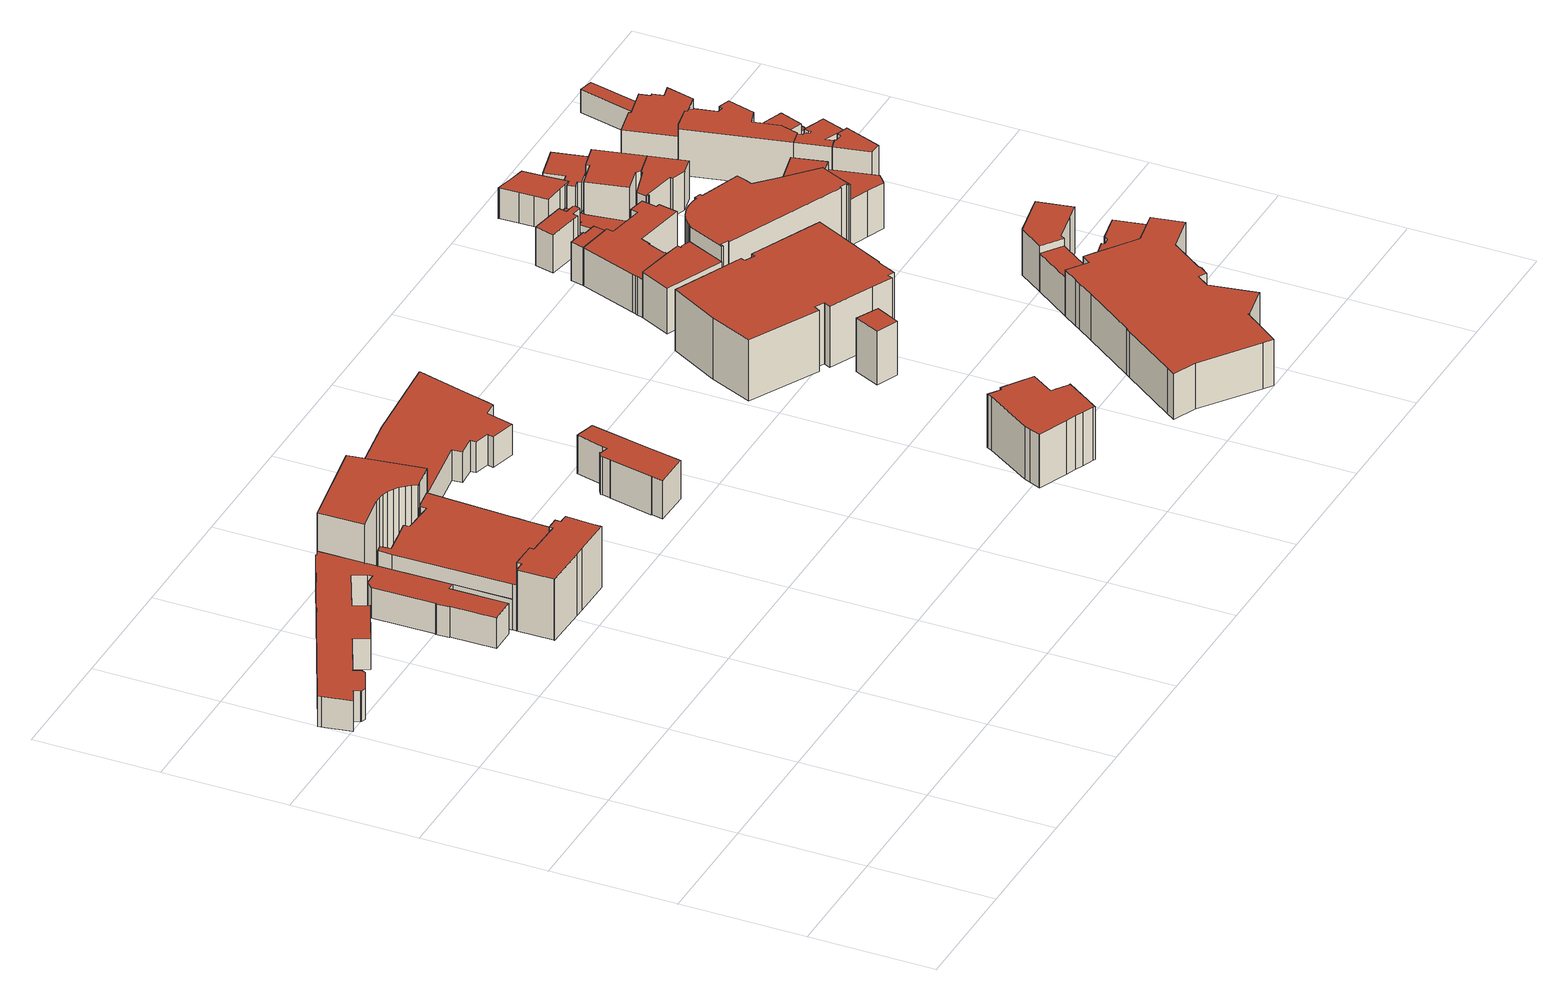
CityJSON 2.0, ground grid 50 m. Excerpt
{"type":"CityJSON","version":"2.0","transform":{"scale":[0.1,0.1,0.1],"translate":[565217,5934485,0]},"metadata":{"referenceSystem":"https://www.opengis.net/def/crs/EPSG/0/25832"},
"CityObjects":{
"building1":{"type":"Building","attributes":{"source":"Freie und Hansestadt Hamburg, LGV / ALKIS","function":"commercial","buildingFunctionCode":"3015","roofType":"5000","storeysAboveGround":4,"groundArea":2010,"estimatedHeight":12.8,"heightSource":"storeysAboveGround * 3.2m, fallback 12m; demo extrusion"},"geometry":[{"type":"Solid","lod":"1","boundaries":[[[[0,1,2,3,4,5,6,7,8,9,10,11,12,13,14,15,16,17,18,19,20,21,22,23,24,25,26,27,28,29,30,31,32,33,34]],[[35,36,37,38,39,40,41,42,43,44,45,46,47,48,49,50,51,52,53,54,55,56,57,58,59,60,61,62,63,64,65,66,67,68,69]],[[34,33,36,35]],[[33,32,37,36]],[[32,31,38,37]],[[31,30,39,38]],[[30,29,40,39]],[[29,28,41,40]],[[28,27,42,41]],[[27,26,43,42]],[[26,25,44,43]],[[25,24,45,44]],[[24,23,46,45]],[[23,22,47,46]],[[22,21,48,47]],[[21,20,49,48]],[[20,19,50,49]],[[19,18,51,50]],[[18,17,52,51]],[[17,16,53,52]],[[16,15,54,53]],[[15,14,55,54]],[[14,13,56,55]],[[13,12,57,56]],[[12,11,58,57]],[[11,10,59,58]],[[10,9,60,59]],[[9,8,61,60]],[[8,7,62,61]],[[7,6,63,62]],[[6,5,64,63]],[[5,4,65,64]],[[4,3,66,65]],[[3,2,67,66]],[[2,1,68,67]],[[1,0,69,68]],[[0,34,35,69]]]],"semantics":{"surfaces":[{"type":"GroundSurface"},{"type":"RoofSurface"},{"type":"WallSurface"}],"values":[[0,1,2,2,2,2,2,2,2,2,2,2,2,2,2,2,2,2,2,2,2,2,2,2,2,2,2,2,2,2,2,2,2,2,2,2,2]]}}]},
"building2":{"type":"Building","attributes":{"source":"Freie und Hansestadt Hamburg, LGV / ALKIS","function":"commercial","buildingFunctionCode":"2020","roofType":"1000","storeysAboveGround":8,"groundArea":588,"estimatedHeight":25.6,"heightSource":"storeysAboveGround * 3.2m, fallback 12m; demo extrusion"},"geometry":[{"type":"Solid","lod":"1","boundaries":[[[[70,71,72,73,74,75,76,77,78,79,80,81,82,83,84,85,86,87,88]],[[89,90,91,92,93,94,95,96,97,98,99,100,101,102,103,104,105,106,107]],[[88,87,90,89]],[[87,86,91,90]],[[86,85,92,91]],[[85,84,93,92]],[[84,83,94,93]],[[83,82,95,94]],[[82,81,96,95]],[[81,80,97,96]],[[80,79,98,97]],[[79,78,99,98]],[[78,77,100,99]],[[77,76,101,100]],[[76,75,102,101]],[[75,74,103,102]],[[74,73,104,103]],[[73,72,105,104]],[[72,71,106,105]],[[71,70,107,106]],[[70,88,89,107]]]],"semantics":{"surfaces":[{"type":"GroundSurface"},{"type":"RoofSurface"},{"type":"WallSurface"}],"values":[[0,1,2,2,2,2,2,2,2,2,2,2,2,2,2,2,2,2,2,2,2]]}}]},
"building3":{"type":"Building","attributes":{"source":"Freie und Hansestadt Hamburg, LGV / ALKIS","function":"commercial","buildingFunctionCode":"2020","roofType":"1000","storeysAboveGround":6,"groundArea":2000,"estimatedHeight":19.2,"heightSource":"storeysAboveGround * 3.2m, fallback 12m; demo extrusion"},"geometry":[{"type":"Solid","lod":"1","boundaries":[[[[108,109,110,111,112,113,114,115,116,117,118,119,120,121,122,123,124,125,76,75,74,73,72,71,70,88,87,86,85,84,4,3,2,126,127]],[[128,129,130,131,132,133,134,135,136,137,138,139,140,141,142,143,144,145,146,147,148,149,150,151,152,153,154,155,156,157,158,159,160,161,162]],[[127,126,129,128]],[[126,2,130,129]],[[2,3,131,130]],[[3,4,132,131]],[[4,84,133,132]],[[84,85,134,133]],[[85,86,135,134]],[[86,87,136,135]],[[87,88,137,136]],[[88,70,138,137]],[[70,71,139,138]],[[71,72,140,139]],[[72,73,141,140]],[[73,74,142,141]],[[74,75,143,142]],[[75,76,144,143]],[[76,125,145,144]],[[125,124,146,145]],[[124,123,147,146]],[[123,122,148,147]],[[122,121,149,148]],[[121,120,150,149]],[[120,119,151,150]],[[119,118,152,151]],[[118,117,153,152]],[[117,116,154,153]],[[116,115,155,154]],[[115,114,156,155]],[[114,113,157,156]],[[113,112,158,157]],[[112,111,159,158]],[[111,110,160,159]],[[110,109,161,160]],[[109,108,162,161]],[[108,127,128,162]]]],"semantics":{"surfaces":[{"type":"GroundSurface"},{"type":"RoofSurface"},{"type":"WallSurface"}],"values":[[0,1,2,2,2,2,2,2,2,2,2,2,2,2,2,2,2,2,2,2,2,2,2,2,2,2,2,2,2,2,2,2,2,2,2,2,2]]}}]},
"building4":{"type":"Building","attributes":{"source":"Freie und Hansestadt Hamburg, LGV / ALKIS","function":"commercial","buildingFunctionCode":"2020","roofType":"1000","storeysAboveGround":9,"groundArea":887,"estimatedHeight":28.8,"heightSource":"storeysAboveGround * 3.2m, fallback 12m; demo extrusion"},"geometry":[{"type":"Solid","lod":"1","boundaries":[[[[163,164,165,121,120,166,167,168,169,170,171,172,173,174,1,0]],[[175,176,177,178,179,180,181,182,183,184,185,186,187,188,189,190]],[[0,1,176,175]],[[1,174,177,176]],[[174,173,178,177]],[[173,172,179,178]],[[172,171,180,179]],[[171,170,181,180]],[[170,169,182,181]],[[169,168,183,182]],[[168,167,184,183]],[[167,166,185,184]],[[166,120,186,185]],[[120,121,187,186]],[[121,165,188,187]],[[165,164,189,188]],[[164,163,190,189]],[[163,0,175,190]]]],"semantics":{"surfaces":[{"type":"GroundSurface"},{"type":"RoofSurface"},{"type":"WallSurface"}],"values":[[0,1,2,2,2,2,2,2,2,2,2,2,2,2,2,2,2,2]]}}]},
"building5":{"type":"Building","attributes":{"source":"Freie und Hansestadt Hamburg, LGV / ALKIS","function":"commercial","buildingFunctionCode":"2020","roofType":"1000","storeysAboveGround":5,"groundArea":492,"estimatedHeight":16,"heightSource":"storeysAboveGround * 3.2m, fallback 12m; demo extrusion"},"geometry":[{"type":"Solid","lod":"1","boundaries":[[[[191,192,193,194,195,196,197,198,199,200,201,202,203,204,205,206]],[[207,208,209,210,211,212,213,214,215,216,217,218,219,220,221,222]],[[206,205,208,207]],[[205,204,209,208]],[[204,203,210,209]],[[203,202,211,210]],[[202,201,212,211]],[[201,200,213,212]],[[200,199,214,213]],[[199,198,215,214]],[[198,197,216,215]],[[197,196,217,216]],[[196,195,218,217]],[[195,194,219,218]],[[194,193,220,219]],[[193,192,221,220]],[[192,191,222,221]],[[191,206,207,222]]]],"semantics":{"surfaces":[{"type":"GroundSurface"},{"type":"RoofSurface"},{"type":"WallSurface"}],"values":[[0,1,2,2,2,2,2,2,2,2,2,2,2,2,2,2,2,2]]}}]},
"building6":{"type":"Building","attributes":{"source":"Freie und Hansestadt Hamburg, LGV / ALKIS","function":"commercial","buildingFunctionCode":"2461","roofType":"1000","storeysAboveGround":4,"groundArea":2388,"estimatedHeight":12.8,"heightSource":"storeysAboveGround * 3.2m, fallback 12m; demo extrusion"},"geometry":[{"type":"Solid","lod":"1","boundaries":[[[[223,224,225,226,227,228,229,230,231,232,233,234,235,236,164,163,237,238,239,240,241]],[[242,243,244,245,246,247,248,249,250,251,252,253,254,255,256,257,258,259,260,261,262]],[[241,240,243,242]],[[240,239,244,243]],[[239,238,245,244]],[[238,237,246,245]],[[237,163,247,246]],[[163,164,248,247]],[[164,236,249,248]],[[236,235,250,249]],[[235,234,251,250]],[[234,233,252,251]],[[233,232,253,252]],[[232,231,254,253]],[[231,230,255,254]],[[230,229,256,255]],[[229,228,257,256]],[[228,227,258,257]],[[227,226,259,258]],[[226,225,260,259]],[[225,224,261,260]],[[224,223,262,261]],[[223,241,242,262]]]],"semantics":{"surfaces":[{"type":"GroundSurface"},{"type":"RoofSurface"},{"type":"WallSurface"}],"values":[[0,1,2,2,2,2,2,2,2,2,2,2,2,2,2,2,2,2,2,2,2,2,2]]}}]},
"building7":{"type":"Building","attributes":{"source":"Freie und Hansestadt Hamburg, LGV / ALKIS","function":"commercial","buildingFunctionCode":"2010","roofType":"1000","storeysAboveGround":7,"groundArea":736,"estimatedHeight":22.4,"heightSource":"storeysAboveGround * 3.2m, fallback 12m; demo extrusion"},"geometry":[{"type":"Solid","lod":"1","boundaries":[[[[263,264,265,266,267,268,269,270,271,272,273,274,275,276,277,278,279,280,281,282,283,284]],[[285,286,287,288,289,290,291,292,293,294,295,296,297,298,299,300,301,302,303,304,305,306]],[[284,283,286,285]],[[283,282,287,286]],[[282,281,288,287]],[[281,280,289,288]],[[280,279,290,289]],[[279,278,291,290]],[[278,277,292,291]],[[277,276,293,292]],[[276,275,294,293]],[[275,274,295,294]],[[274,273,296,295]],[[273,272,297,296]],[[272,271,298,297]],[[271,270,299,298]],[[270,269,300,299]],[[269,268,301,300]],[[268,267,302,301]],[[267,266,303,302]],[[266,265,304,303]],[[265,264,305,304]],[[264,263,306,305]],[[263,284,285,306]]]],"semantics":{"surfaces":[{"type":"GroundSurface"},{"type":"RoofSurface"},{"type":"WallSurface"}],"values":[[0,1,2,2,2,2,2,2,2,2,2,2,2,2,2,2,2,2,2,2,2,2,2,2]]}}]},
"building8":{"type":"Building","attributes":{"source":"Freie und Hansestadt Hamburg, LGV / ALKIS","function":"commercial","buildingFunctionCode":"2090","storeysAboveGround":7,"groundArea":107,"estimatedHeight":22.4,"heightSource":"storeysAboveGround * 3.2m, fallback 12m; demo extrusion"},"geometry":[{"type":"Solid","lod":"1","boundaries":[[[[307,308,309,310]],[[311,312,313,314]],[[310,309,312,311]],[[309,308,313,312]],[[308,307,314,313]],[[307,310,311,314]]]],"semantics":{"surfaces":[{"type":"GroundSurface"},{"type":"RoofSurface"},{"type":"WallSurface"}],"values":[[0,1,2,2,2,2]]}}]},
"building9":{"type":"Building","attributes":{"source":"Freie und Hansestadt Hamburg, LGV / ALKIS","function":"commercial","buildingFunctionCode":"3032","roofType":"1000","storeysAboveGround":8,"groundArea":2865,"estimatedHeight":25.6,"heightSource":"storeysAboveGround * 3.2m, fallback 12m; demo extrusion"},"geometry":[{"type":"Solid","lod":"1","boundaries":[[[[315,316,317,318,319,320,321,322,323,324,325,326,327,328,329,330,331,332,333,334,335,336,337,338]],[[339,340,341,342,343,344,345,346,347,348,349,350,351,352,353,354,355,356,357,358,359,360,361,362]],[[338,337,340,339]],[[337,336,341,340]],[[336,335,342,341]],[[335,334,343,342]],[[334,333,344,343]],[[333,332,345,344]],[[332,331,346,345]],[[331,330,347,346]],[[330,329,348,347]],[[329,328,349,348]],[[328,327,350,349]],[[327,326,351,350]],[[326,325,352,351]],[[325,324,353,352]],[[324,323,354,353]],[[323,322,355,354]],[[322,321,356,355]],[[321,320,357,356]],[[320,319,358,357]],[[319,318,359,358]],[[318,317,360,359]],[[317,316,361,360]],[[316,315,362,361]],[[315,338,339,362]]]],"semantics":{"surfaces":[{"type":"GroundSurface"},{"type":"RoofSurface"},{"type":"WallSurface"}],"values":[[0,1,2,2,2,2,2,2,2,2,2,2,2,2,2,2,2,2,2,2,2,2,2,2,2,2]]}}]},
"building10":{"type":"Building","attributes":{"source":"Freie und Hansestadt Hamburg, LGV / ALKIS","function":"commercial","buildingFunctionCode":"2010","roofType":"3100","storeysAboveGround":6,"groundArea":408,"estimatedHeight":19.2,"heightSource":"storeysAboveGround * 3.2m, fallback 12m; demo extrusion"},"geometry":[{"type":"Solid","lod":"1","boundaries":[[[[363,364,365,366,367,368,369,370,371]],[[372,373,374,375,376,377,378,379,380]],[[371,370,373,372]],[[370,369,374,373]],[[369,368,375,374]],[[368,367,376,375]],[[367,366,377,376]],[[366,365,378,377]],[[365,364,379,378]],[[364,363,380,379]],[[363,371,372,380]]]],"semantics":{"surfaces":[{"type":"GroundSurface"},{"type":"RoofSurface"},{"type":"WallSurface"}],"values":[[0,1,2,2,2,2,2,2,2,2,2]]}}]},
"building11":{"type":"Building","attributes":{"source":"Freie und Hansestadt Hamburg, LGV / ALKIS","function":"commercial","buildingFunctionCode":"2050","roofType":"1000","storeysAboveGround":6,"groundArea":3491,"estimatedHeight":19.2,"heightSource":"storeysAboveGround * 3.2m, fallback 12m; demo extrusion"},"geometry":[{"type":"Solid","lod":"1","boundaries":[[[[381,382,383,384,385,386,387,388,389,390,391,392,393,394,395,396,397,398,399,400,401,402,403,404,405,406,407,408,409,410,411,412,413]],[[414,415,416,417,418,419,420,421,422,423,424,425,426,427,428,429,430,431,432,433,434,435,436,437,438,439,440,441,442,443,444,445,446]],[[413,412,415,414]],[[412,411,416,415]],[[411,410,417,416]],[[410,409,418,417]],[[409,408,419,418]],[[408,407,420,419]],[[407,406,421,420]],[[406,405,422,421]],[[405,404,423,422]],[[404,403,424,423]],[[403,402,425,424]],[[402,401,426,425]],[[401,400,427,426]],[[400,399,428,427]],[[399,398,429,428]],[[398,397,430,429]],[[397,396,431,430]],[[396,395,432,431]],[[395,394,433,432]],[[394,393,434,433]],[[393,392,435,434]],[[392,391,436,435]],[[391,390,437,436]],[[390,389,438,437]],[[389,388,439,438]],[[388,387,440,439]],[[387,386,441,440]],[[386,385,442,441]],[[385,384,443,442]],[[384,383,444,443]],[[383,382,445,444]],[[382,381,446,445]],[[381,413,414,446]]]],"semantics":{"surfaces":[{"type":"GroundSurface"},{"type":"RoofSurface"},{"type":"WallSurface"}],"values":[[0,1,2,2,2,2,2,2,2,2,2,2,2,2,2,2,2,2,2,2,2,2,2,2,2,2,2,2,2,2,2,2,2,2,2]]}}]},
"building12":{"type":"Building","attributes":{"source":"Freie und Hansestadt Hamburg, LGV / ALKIS","function":"commercial","buildingFunctionCode":"2310","roofType":"5000","storeysAboveGround":5,"groundArea":67,"estimatedHeight":16,"heightSource":"storeysAboveGround * 3.2m, fallback 12m; demo extrusion"},"geometry":[{"type":"Solid","lod":"1","boundaries":[[[[447,448,449,450,451,452]],[[453,454,455,456,457,458]],[[452,451,454,453]],[[451,450,455,454]],[[450,449,456,455]],[[449,448,457,456]],[[448,447,458,457]],[[447,452,453,458]]]],"semantics":{"surfaces":[{"type":"GroundSurface"},{"type":"RoofSurface"},{"type":"WallSurface"}],"values":[[0,1,2,2,2,2,2,2]]}}]},
"building13":{"type":"Building","attributes":{"source":"Freie und Hansestadt Hamburg, LGV / ALKIS","function":"commercial","buildingFunctionCode":"2010","roofType":"3100","storeysAboveGround":5,"groundArea":762,"estimatedHeight":16,"heightSource":"storeysAboveGround * 3.2m, fallback 12m; demo extrusion"},"geometry":[{"type":"Solid","lod":"1","boundaries":[[[[459,460,461,462,463,464,465,466,467,468,469,470,471,472,371,370,369,473,474,475,448,447,476]],[[477,458,457,478,479,480,481,482,483,484,485,486,487,488,489,490,491,492,493,494,495,496,497]],[[476,447,458,477]],[[447,448,457,458]],[[448,475,478,457]],[[475,474,479,478]],[[474,473,480,479]],[[473,369,481,480]],[[369,370,482,481]],[[370,371,483,482]],[[371,472,484,483]],[[472,471,485,484]],[[471,470,486,485]],[[470,469,487,486]],[[469,468,488,487]],[[468,467,489,488]],[[467,466,490,489]],[[466,465,491,490]],[[465,464,492,491]],[[464,463,493,492]],[[463,462,494,493]],[[462,461,495,494]],[[461,460,496,495]],[[460,459,497,496]],[[459,476,477,497]]]],"semantics":{"surfaces":[{"type":"GroundSurface"},{"type":"RoofSurface"},{"type":"WallSurface"}],"values":[[0,1,2,2,2,2,2,2,2,2,2,2,2,2,2,2,2,2,2,2,2,2,2,2,2]]}}]},
"building14":{"type":"Building","attributes":{"source":"Freie und Hansestadt Hamburg, LGV / ALKIS","function":"commercial","buildingFunctionCode":"2020","roofType":"1000","storeysAboveGround":5,"groundArea":175,"estimatedHeight":16,"heightSource":"storeysAboveGround * 3.2m, fallback 12m; demo extrusion"},"geometry":[{"type":"Solid","lod":"1","boundaries":[[[[381,498,499,500,383,382]],[[501,502,503,504,505,506]],[[382,383,502,501]],[[383,500,503,502]],[[500,499,504,503]],[[499,498,505,504]],[[498,381,506,505]],[[381,382,501,506]]]],"semantics":{"surfaces":[{"type":"GroundSurface"},{"type":"RoofSurface"},{"type":"WallSurface"}],"values":[[0,1,2,2,2,2,2,2]]}}]},
"building15":{"type":"Building","attributes":{"source":"Freie und Hansestadt Hamburg, LGV / ALKIS","function":"commercial","buildingFunctionCode":"2010","roofType":"5000","storeysAboveGround":5,"groundArea":129,"estimatedHeight":16,"heightSource":"storeysAboveGround * 3.2m, fallback 12m; demo extrusion"},"geometry":[{"type":"Solid","lod":"1","boundaries":[[[[507,508,509,510,511,512,513,514,515,516,517]],[[518,519,520,521,522,523,524,525,526,527,528]],[[517,516,519,518]],[[516,515,520,519]],[[515,514,521,520]],[[514,513,522,521]],[[513,512,523,522]],[[512,511,524,523]],[[511,510,525,524]],[[510,509,526,525]],[[509,508,527,526]],[[508,507,528,527]],[[507,517,518,528]]]],"semantics":{"surfaces":[{"type":"GroundSurface"},{"type":"RoofSurface"},{"type":"WallSurface"}],"values":[[0,1,2,2,2,2,2,2,2,2,2,2,2]]}}]},
"building16":{"type":"Building","attributes":{"source":"Freie und Hansestadt Hamburg, LGV / ALKIS","function":"commercial","buildingFunctionCode":"2020","roofType":"1000","storeysAboveGround":8,"groundArea":1411,"estimatedHeight":25.6,"heightSource":"storeysAboveGround * 3.2m, fallback 12m; demo extrusion"},"geometry":[{"type":"Solid","lod":"1","boundaries":[[[[529,530,531,532,533,534,535,536,537,538,539,540,541,542,543,544,545,546,547,367,366,548,549,550,551,552,553,554,555,556,557,558,559]],[[560,561,562,563,564,565,566,567,568,569,570,571,572,573,574,575,576,577,578,579,580,581,582,583,584,585,586,587,588,589,590,591,592]],[[559,558,561,560]],[[558,557,562,561]],[[557,556,563,562]],[[556,555,564,563]],[[555,554,565,564]],[[554,553,566,565]],[[553,552,567,566]],[[552,551,568,567]],[[551,550,569,568]],[[550,549,570,569]],[[549,548,571,570]],[[548,366,572,571]],[[366,367,573,572]],[[367,547,574,573]],[[547,546,575,574]],[[546,545,576,575]],[[545,544,577,576]],[[544,543,578,577]],[[543,542,579,578]],[[542,541,580,579]],[[541,540,581,580]],[[540,539,582,581]],[[539,538,583,582]],[[538,537,584,583]],[[537,536,585,584]],[[536,535,586,585]],[[535,534,587,586]],[[534,533,588,587]],[[533,532,589,588]],[[532,531,590,589]],[[531,530,591,590]],[[530,529,592,591]],[[529,559,560,592]]]],"semantics":{"surfaces":[{"type":"GroundSurface"},{"type":"RoofSurface"},{"type":"WallSurface"}],"values":[[0,1,2,2,2,2,2,2,2,2,2,2,2,2,2,2,2,2,2,2,2,2,2,2,2,2,2,2,2,2,2,2,2,2,2]]}}]},
"building17":{"type":"Building","attributes":{"source":"Freie und Hansestadt Hamburg, LGV / ALKIS","function":"commercial","buildingFunctionCode":"2310","roofType":"5000","storeysAboveGround":5,"groundArea":251,"estimatedHeight":16,"heightSource":"storeysAboveGround * 3.2m, fallback 12m; demo extrusion"},"geometry":[{"type":"Solid","lod":"1","boundaries":[[[[593,594,595,596,597,598,387,386,385,599,600,601]],[[602,603,604,605,606,607,608,609,610,611,612,613]],[[601,600,603,602]],[[600,599,604,603]],[[599,385,605,604]],[[385,386,606,605]],[[386,387,607,606]],[[387,598,608,607]],[[598,597,609,608]],[[597,596,610,609]],[[596,595,611,610]],[[595,594,612,611]],[[594,593,613,612]],[[593,601,602,613]]]],"semantics":{"surfaces":[{"type":"GroundSurface"},{"type":"RoofSurface"},{"type":"WallSurface"}],"values":[[0,1,2,2,2,2,2,2,2,2,2,2,2,2]]}}]},
"building18":{"type":"Building","attributes":{"source":"Freie und Hansestadt Hamburg, LGV / ALKIS","function":"commercial","buildingFunctionCode":"2010","roofType":"1000","storeysAboveGround":6,"groundArea":334,"estimatedHeight":19.2,"heightSource":"storeysAboveGround * 3.2m, fallback 12m; demo extrusion"},"geometry":[{"type":"Solid","lod":"1","boundaries":[[[[499,498,614,615,616,617,618]],[[619,620,621,622,623,624,625]],[[618,617,620,619]],[[617,616,621,620]],[[616,615,622,621]],[[615,614,623,622]],[[614,498,624,623]],[[498,499,625,624]],[[499,618,619,625]]]],"semantics":{"surfaces":[{"type":"GroundSurface"},{"type":"RoofSurface"},{"type":"WallSurface"}],"values":[[0,1,2,2,2,2,2,2,2]]}}]},
"building19":{"type":"Building","attributes":{"source":"Freie und Hansestadt Hamburg, LGV / ALKIS","function":"commercial","buildingFunctionCode":"2120","roofType":"1000","storeysAboveGround":1,"groundArea":177,"estimatedHeight":3.2,"heightSource":"storeysAboveGround * 3.2m, fallback 12m; demo extrusion"},"geometry":[{"type":"Solid","lod":"1","boundaries":[[[[626,627,628,629,630,631,632,633,634,635,636]],[[637,638,639,640,641,642,643,644,645,646,647]],[[636,635,638,637]],[[635,634,639,638]],[[634,633,640,639]],[[633,632,641,640]],[[632,631,642,641]],[[631,630,643,642]],[[630,629,644,643]],[[629,628,645,644]],[[628,627,646,645]],[[627,626,647,646]],[[626,636,637,647]]]],"semantics":{"surfaces":[{"type":"GroundSurface"},{"type":"RoofSurface"},{"type":"WallSurface"}],"values":[[0,1,2,2,2,2,2,2,2,2,2,2,2]]}}]},
"building20":{"type":"Building","attributes":{"source":"Freie und Hansestadt Hamburg, LGV / ALKIS","function":"commercial","buildingFunctionCode":"2020","roofType":"3400","storeysAboveGround":4,"groundArea":245,"estimatedHeight":12.8,"heightSource":"storeysAboveGround * 3.2m, fallback 12m; demo extrusion"},"geometry":[{"type":"Solid","lod":"1","boundaries":[[[[648,649,650,651,652,653,654,655,656,657,658,659,660]],[[661,662,663,664,665,666,667,668,669,670,671,672,673]],[[660,659,662,661]],[[659,658,663,662]],[[658,657,664,663]],[[657,656,665,664]],[[656,655,666,665]],[[655,654,667,666]],[[654,653,668,667]],[[653,652,669,668]],[[652,651,670,669]],[[651,650,671,670]],[[650,649,672,671]],[[649,648,673,672]],[[648,660,661,673]]]],"semantics":{"surfaces":[{"type":"GroundSurface"},{"type":"RoofSurface"},{"type":"WallSurface"}],"values":[[0,1,2,2,2,2,2,2,2,2,2,2,2,2,2]]}}]},
"building21":{"type":"Building","attributes":{"source":"Freie und Hansestadt Hamburg, LGV / ALKIS","function":"commercial","buildingFunctionCode":"2310","roofType":"1000","storeysAboveGround":7,"groundArea":182,"estimatedHeight":22.4,"heightSource":"storeysAboveGround * 3.2m, fallback 12m; demo extrusion"},"geometry":[{"type":"Solid","lod":"1","boundaries":[[[[535,674,675,676,677,678,536]],[[679,680,681,682,683,684,685]],[[536,678,680,679]],[[678,677,681,680]],[[677,676,682,681]],[[676,675,683,682]],[[675,674,684,683]],[[674,535,685,684]],[[535,536,679,685]]]],"semantics":{"surfaces":[{"type":"GroundSurface"},{"type":"RoofSurface"},{"type":"WallSurface"}],"values":[[0,1,2,2,2,2,2,2,2]]}}]},
"building22":{"type":"Building","attributes":{"source":"Freie und Hansestadt Hamburg, LGV / ALKIS","function":"commercial","buildingFunctionCode":"2310","roofType":"1000","storeysAboveGround":6,"groundArea":241,"estimatedHeight":19.2,"heightSource":"storeysAboveGround * 3.2m, fallback 12m; demo extrusion"},"geometry":[{"type":"Solid","lod":"1","boundaries":[[[[677,686,687,688,689,690,691,539,538,692,678]],[[693,694,695,696,697,698,699,700,701,702,703]],[[678,692,694,693]],[[692,538,695,694]],[[538,539,696,695]],[[539,691,697,696]],[[691,690,698,697]],[[690,689,699,698]],[[689,688,700,699]],[[688,687,701,700]],[[687,686,702,701]],[[686,677,703,702]],[[677,678,693,703]]]],"semantics":{"surfaces":[{"type":"GroundSurface"},{"type":"RoofSurface"},{"type":"WallSurface"}],"values":[[0,1,2,2,2,2,2,2,2,2,2,2,2]]}}]},
"building23":{"type":"Building","attributes":{"source":"Freie und Hansestadt Hamburg, LGV / ALKIS","function":"commercial","buildingFunctionCode":"2310","roofType":"1000","storeysAboveGround":5,"groundArea":260,"estimatedHeight":16,"heightSource":"storeysAboveGround * 3.2m, fallback 12m; demo extrusion"},"geometry":[{"type":"Solid","lod":"1","boundaries":[[[[704,705,706,707,708,709,710,711,712,713,714,715,716,717]],[[718,719,720,721,722,723,724,725,726,727,728,729,730,731]],[[717,716,719,718]],[[716,715,720,719]],[[715,714,721,720]],[[714,713,722,721]],[[713,712,723,722]],[[712,711,724,723]],[[711,710,725,724]],[[710,709,726,725]],[[709,708,727,726]],[[708,707,728,727]],[[707,706,729,728]],[[706,705,730,729]],[[705,704,731,730]],[[704,717,718,731]]]],"semantics":{"surfaces":[{"type":"GroundSurface"},{"type":"RoofSurface"},{"type":"WallSurface"}],"values":[[0,1,2,2,2,2,2,2,2,2,2,2,2,2,2,2]]}}]},
"building24":{"type":"Building","attributes":{"source":"Freie und Hansestadt Hamburg, LGV / ALKIS","function":"commercial","buildingFunctionCode":"2010","roofType":"1000","storeysAboveGround":5,"groundArea":384,"estimatedHeight":16,"heightSource":"storeysAboveGround * 3.2m, fallback 12m; demo extrusion"},"geometry":[{"type":"Solid","lod":"1","boundaries":[[[[732,733,734,735,716,715,736,737]],[[738,739,720,719,740,741,742,743]],[[737,736,739,738]],[[736,715,720,739]],[[715,716,719,720]],[[716,735,740,719]],[[735,734,741,740]],[[734,733,742,741]],[[733,732,743,742]],[[732,737,738,743]]]],"semantics":{"surfaces":[{"type":"GroundSurface"},{"type":"RoofSurface"},{"type":"WallSurface"}],"values":[[0,1,2,2,2,2,2,2,2,2]]}}]},
"building25":{"type":"Building","attributes":{"source":"Freie und Hansestadt Hamburg, LGV / ALKIS","function":"commercial","buildingFunctionCode":"2010","roofType":"5000","storeysAboveGround":4,"groundArea":228,"estimatedHeight":12.8,"heightSource":"storeysAboveGround * 3.2m, fallback 12m; demo extrusion"},"geometry":[{"type":"Solid","lod":"1","boundaries":[[[[744,745,746,634,649,648,747,748,749,735,734]],[[750,751,752,753,754,673,672,755,756,757,758]],[[734,735,751,750]],[[735,749,752,751]],[[749,748,753,752]],[[748,747,754,753]],[[747,648,673,754]],[[648,649,672,673]],[[649,634,755,672]],[[634,746,756,755]],[[746,745,757,756]],[[745,744,758,757]],[[744,734,750,758]]]],"semantics":{"surfaces":[{"type":"GroundSurface"},{"type":"RoofSurface"},{"type":"WallSurface"}],"values":[[0,1,2,2,2,2,2,2,2,2,2,2,2]]}}]},
"building26":{"type":"Building","attributes":{"source":"Freie und Hansestadt Hamburg, LGV / ALKIS","function":"commercial","buildingFunctionCode":"2010","roofType":"5000","storeysAboveGround":6,"groundArea":135,"estimatedHeight":19.2,"heightSource":"storeysAboveGround * 3.2m, fallback 12m; demo extrusion"},"geometry":[{"type":"Solid","lod":"1","boundaries":[[[[759,760,761,762,763,764,765,766,767,768]],[[769,770,771,772,773,774,775,776,777,778]],[[768,767,770,769]],[[767,766,771,770]],[[766,765,772,771]],[[765,764,773,772]],[[764,763,774,773]],[[763,762,775,774]],[[762,761,776,775]],[[761,760,777,776]],[[760,759,778,777]],[[759,768,769,778]]]],"semantics":{"surfaces":[{"type":"GroundSurface"},{"type":"RoofSurface"},{"type":"WallSurface"}],"values":[[0,1,2,2,2,2,2,2,2,2,2,2]]}}]},
"building27":{"type":"Building","attributes":{"source":"Freie und Hansestadt Hamburg, LGV / ALKIS","function":"commercial","buildingFunctionCode":"2010","roofType":"5000","storeysAboveGround":6,"groundArea":170,"estimatedHeight":19.2,"heightSource":"storeysAboveGround * 3.2m, fallback 12m; demo extrusion"},"geometry":[{"type":"Solid","lod":"1","boundaries":[[[[779,780,781,782,783,784,785,786,787,768,767,788,763,762,789]],[[790,775,774,791,770,769,792,793,794,795,796,797,798,799,800]],[[789,762,775,790]],[[762,763,774,775]],[[763,788,791,774]],[[788,767,770,791]],[[767,768,769,770]],[[768,787,792,769]],[[787,786,793,792]],[[786,785,794,793]],[[785,784,795,794]],[[784,783,796,795]],[[783,782,797,796]],[[782,781,798,797]],[[781,780,799,798]],[[780,779,800,799]],[[779,789,790,800]]]],"semantics":{"surfaces":[{"type":"GroundSurface"},{"type":"RoofSurface"},{"type":"WallSurface"}],"values":[[0,1,2,2,2,2,2,2,2,2,2,2,2,2,2,2,2]]}}]},
"building28":{"type":"Building","attributes":{"source":"Freie und Hansestadt Hamburg, LGV / ALKIS","function":"commercial","buildingFunctionCode":"2010","roofType":"1000","storeysAboveGround":6,"groundArea":554,"estimatedHeight":19.2,"heightSource":"storeysAboveGround * 3.2m, fallback 12m; demo extrusion"},"geometry":[{"type":"Solid","lod":"1","boundaries":[[[[801,802,803,779,789,804,805,806,807,808,809,810,811,812,813,814,815]],[[816,817,818,819,820,821,822,823,824,825,826,827,790,800,828,829,830]],[[815,814,817,816]],[[814,813,818,817]],[[813,812,819,818]],[[812,811,820,819]],[[811,810,821,820]],[[810,809,822,821]],[[809,808,823,822]],[[808,807,824,823]],[[807,806,825,824]],[[806,805,826,825]],[[805,804,827,826]],[[804,789,790,827]],[[789,779,800,790]],[[779,803,828,800]],[[803,802,829,828]],[[802,801,830,829]],[[801,815,816,830]]]],"semantics":{"surfaces":[{"type":"GroundSurface"},{"type":"RoofSurface"},{"type":"WallSurface"}],"values":[[0,1,2,2,2,2,2,2,2,2,2,2,2,2,2,2,2,2,2]]}}]},
"building29":{"type":"Building","attributes":{"source":"Freie und Hansestadt Hamburg, LGV / ALKIS","function":"commercial","buildingFunctionCode":"2020","roofType":"1000","storeysAboveGround":5,"groundArea":505,"estimatedHeight":16,"heightSource":"storeysAboveGround * 3.2m, fallback 12m; demo extrusion"},"geometry":[{"type":"Solid","lod":"1","boundaries":[[[[804,831,832,833,834,835,836,837,838,839,806,805]],[[840,841,842,843,844,845,846,847,848,849,850,851]],[[805,806,841,840]],[[806,839,842,841]],[[839,838,843,842]],[[838,837,844,843]],[[837,836,845,844]],[[836,835,846,845]],[[835,834,847,846]],[[834,833,848,847]],[[833,832,849,848]],[[832,831,850,849]],[[831,804,851,850]],[[804,805,840,851]]]],"semantics":{"surfaces":[{"type":"GroundSurface"},{"type":"RoofSurface"},{"type":"WallSurface"}],"values":[[0,1,2,2,2,2,2,2,2,2,2,2,2,2]]}}]},
"building30":{"type":"Building","attributes":{"source":"Freie und Hansestadt Hamburg, LGV / ALKIS","function":"commercial","buildingFunctionCode":"2020","roofType":"1000","storeysAboveGround":4,"groundArea":94,"estimatedHeight":12.8,"heightSource":"storeysAboveGround * 3.2m, fallback 12m; demo extrusion"},"geometry":[{"type":"Solid","lod":"1","boundaries":[[[[852,853,854,855]],[[856,857,858,859]],[[855,854,857,856]],[[854,853,858,857]],[[853,852,859,858]],[[852,855,856,859]]]],"semantics":{"surfaces":[{"type":"GroundSurface"},{"type":"RoofSurface"},{"type":"WallSurface"}],"values":[[0,1,2,2,2,2]]}}]},
"building31":{"type":"Building","attributes":{"source":"Freie und Hansestadt Hamburg, LGV / ALKIS","function":"commercial","buildingFunctionCode":"2020","roofType":"1000","storeysAboveGround":3,"groundArea":27,"estimatedHeight":9.6,"heightSource":"storeysAboveGround * 3.2m, fallback 12m; demo extrusion"},"geometry":[{"type":"Solid","lod":"1","boundaries":[[[[860,861,853,852,862]],[[863,864,865,866,867]],[[862,852,864,863]],[[852,853,865,864]],[[853,861,866,865]],[[861,860,867,866]],[[860,862,863,867]]]],"semantics":{"surfaces":[{"type":"GroundSurface"},{"type":"RoofSurface"},{"type":"WallSurface"}],"values":[[0,1,2,2,2,2,2]]}}]},
"building32":{"type":"Building","attributes":{"source":"Freie und Hansestadt Hamburg, LGV / ALKIS","function":"residential","buildingFunctionCode":"1120","roofType":"3100","storeysAboveGround":3,"groundArea":138,"estimatedHeight":9.6,"heightSource":"storeysAboveGround * 3.2m, fallback 12m; demo extrusion"},"geometry":[{"type":"Solid","lod":"1","boundaries":[[[[868,834,869,870,871,872,873,874]],[[875,876,877,878,879,880,881,882]],[[874,873,876,875]],[[873,872,877,876]],[[872,871,878,877]],[[871,870,879,878]],[[870,869,880,879]],[[869,834,881,880]],[[834,868,882,881]],[[868,874,875,882]]]],"semantics":{"surfaces":[{"type":"GroundSurface"},{"type":"RoofSurface"},{"type":"WallSurface"}],"values":[[0,1,2,2,2,2,2,2,2,2]]}}]}
},
"vertices":[
[840,2517,0],[843,2334,0],[844,2284,0],[844,2230,0],[850,1767,0],[848,1767,0],[846,1996,0],[818,1996,0],[820,1767,0],[718,1766,0],[715,1946,0],[711,1945,0],[710,1997,0],[714,1997,0],[710,2248,0],[733,2272,0],[778,2273,0],[777,2294,0],[753,2346,0],[574,2260,0],[602,2202,0],[409,2110,0],[381,2168,0],[199,2082,0],[213,2052,0],[207,2036,0],[112,1992,0],[95,1998,0],[92,2002,0],[82,2025,0],[23,1997,0],[4,2112,0],[2,2125,0],[816,2512,0],[819,2507,0],[819,2507,128],[816,2512,128],[2,2125,128],[4,2112,128],[23,1997,128],[82,2025,128],[92,2002,128],[95,1998,128],[112,1992,128],[207,2036,128],[213,2052,128],[199,2082,128],[381,2168,128],[409,2110,128],[602,2202,128],[574,2260,128],[753,2346,128],[777,2294,128],[778,2273,128],[733,2272,128],[710,2248,128],[714,1997,128],[710,1997,128],[711,1945,128],[715,1946,128],[718,1766,128],[820,1767,128],[818,1996,128],[846,1996,128],[848,1767,128],[850,1767,128],[844,2230,128],[844,2284,128],[843,2334,128],[840,2517,128],
[1031,1749,0],[1072,1748,0],[1147,1746,0],[1147,1762,0],[1195,1760,0],[1195,1739,0],[1232,1738,0],[1227,1628,0],[1226,1602,0],[1226,1596,0],[1065,1599,0],[1024,1599,0],[851,1603,0],[851,1606,0],[850,1749,0],[890,1749,0],[891,1769,0],[996,1768,0],[995,1750,0],[995,1750,256],[996,1768,256],[891,1769,256],[890,1749,256],[850,1749,256],[851,1606,256],[851,1603,256],[1024,1599,256],[1065,1599,256],[1226,1596,256],[1226,1602,256],[1227,1628,256],[1232,1738,256],[1195,1739,256],[1195,1760,256],[1147,1762,256],[1147,1746,256],[1072,1748,256],[1031,1749,256],
[872,2278,0],[877,2247,0],[951,2258,0],[1017,2269,0],[1029,2271,0],[1030,2268,0],[1033,2248,0],[1044,2247,0],[1146,2243,0],[1162,2243,0],[1163,2268,0],[1164,2268,0],[1163,2272,0],[1252,2285,0],[1252,2281,0],[1239,1953,0],[1238,1922,0],[1237,1891,0],[872,2289,0],[874,2278,0],[874,2278,192],[872,2289,192],[844,2284,192],[844,2230,192],[850,1767,192],[850,1749,192],[890,1749,192],[891,1769,192],[996,1768,192],[995,1750,192],[1031,1749,192],[1072,1748,192],[1147,1746,192],[1147,1762,192],[1195,1760,192],[1195,1739,192],[1232,1738,192],[1237,1891,192],[1238,1922,192],[1239,1953,192],[1252,2281,192],[1252,2285,192],[1163,2272,192],[1164,2268,192],[1163,2268,192],[1162,2243,192],[1146,2243,192],[1044,2247,192],[1033,2248,192],[1030,2268,192],[1029,2271,192],[1017,2269,192],[951,2258,192],[877,2247,192],[872,2278,192],
[1218,2579,0],[1257,2317,0],[1261,2287,0],[1149,2270,0],[1138,2291,0],[1124,2309,0],[1108,2326,0],[1089,2339,0],[1066,2350,0],[1042,2357,0],[1017,2359,0],[992,2358,0],[840,2517,288],[843,2334,288],[992,2358,288],[1017,2359,288],[1042,2357,288],[1066,2350,288],[1089,2339,288],[1108,2326,288],[1124,2309,288],[1138,2291,288],[1149,2270,288],[1163,2272,288],[1252,2285,288],[1261,2287,288],[1257,2317,288],[1218,2579,288],
[1714,1586,0],[1724,1634,0],[1722,1635,0],[1758,1810,0],[1760,1809,0],[1768,1846,0],[1765,1850,0],[1785,1863,0],[1788,1858,0],[1821,1850,0],[1826,1872,0],[1854,1981,0],[1932,1960,0],[1918,1890,0],[1888,1732,0],[1859,1583,0],[1859,1583,160],[1888,1732,160],[1918,1890,160],[1932,1960,160],[1854,1981,160],[1826,1872,160],[1821,1850,160],[1788,1858,160],[1785,1863,160],[1765,1850,160],[1768,1846,160],[1760,1809,160],[1758,1810,160],[1722,1635,160],[1724,1634,160],[1714,1586,160],
[1957,2378,0],[1950,2351,0],[1892,2347,0],[1864,2238,0],[1763,2265,0],[1770,2289,0],[1709,2305,0],[1708,2327,0],[1630,2321,0],[1627,2362,0],[1332,2319,0],[1335,2295,0],[1270,2285,0],[1266,2319,0],[1217,2580,0],[1656,2646,0],[2032,2675,0],[2033,2673,0],[1983,2478,0],[1983,2478,128],[2033,2673,128],[2032,2675,128],[1656,2646,128],[1217,2580,128],[1218,2579,128],[1257,2317,128],[1266,2319,128],[1270,2285,128],[1335,2295,128],[1332,2319,128],[1627,2362,128],[1630,2321,128],[1708,2327,128],[1709,2305,128],[1770,2289,128],[1763,2265,128],[1864,2238,128],[1892,2347,128],[1950,2351,128],[1957,2378,128],
[2700,378,0],[2698,371,0],[2689,375,0],[2644,393,0],[2612,407,0],[2570,424,0],[2452,471,0],[2453,475,0],[2471,518,0],[2481,542,0],[2600,728,0],[2609,746,0],[2657,713,0],[2661,718,0],[2662,717,0],[2666,722,0],[2782,645,0],[2722,554,0],[2740,542,0],[2783,513,0],[2789,510,0],[2724,411,0],[2724,411,224],[2789,510,224],[2783,513,224],[2740,542,224],[2722,554,224],[2782,645,224],[2666,722,224],[2662,717,224],[2661,718,224],[2657,713,224],[2609,746,224],[2600,728,224],[2481,542,224],[2471,518,224],[2453,475,224],[2452,471,224],[2570,424,224],[2612,407,224],[2644,393,224],[2689,375,224],[2698,371,224],[2700,378,224],
[2945,1325,0],[2899,1229,0],[2809,1265,0],[2857,1368,0],[2857,1368,224],[2809,1265,224],[2899,1229,224],[2945,1325,224],
[2983,1858,0],[3023,1838,0],[3031,1854,0],[3297,1732,0],[3312,1725,0],[3317,1723,0],[3287,1661,0],[3285,1657,0],[3172,1425,0],[3170,1426,0],[3168,1424,0],[3133,1350,0],[3108,1363,0],[3098,1341,0],[3017,1380,0],[2842,1465,0],[2853,1488,0],[2854,1490,0],[2815,1509,0],[2803,1486,0],[2527,1631,0],[2600,1805,0],[2710,2001,0],[2990,1875,0],[2990,1875,256],[2710,2001,256],[2600,1805,256],[2527,1631,256],[2803,1486,256],[2815,1509,256],[2854,1490,256],[2853,1488,256],[2842,1465,256],[3017,1380,256],[3098,1341,256],[3108,1363,256],[3133,1350,256],[3168,1424,256],[3170,1426,256],[3172,1425,256],[3285,1657,256],[3287,1661,256],[3317,1723,256],[3312,1725,256],[3297,1732,256],[3031,1854,256],[3023,1838,256],[2983,1858,256],
[3057,2152,0],[3052,2136,0],[3063,2140,0],[3099,2125,0],[3029,1968,0],[2795,2070,0],[2855,2193,0],[3004,2163,0],[3030,2158,0],[3030,2158,192],[3004,2163,192],[2855,2193,192],[2795,2070,192],[3029,1968,192],[3099,2125,192],[3063,2140,192],[3052,2136,192],[3057,2152,192],
[3489,854,0],[3569,798,0],[3595,833,0],[3629,809,0],[3758,718,0],[3783,700,0],[3920,726,0],[3937,637,0],[3942,609,0],[3944,598,0],[3797,570,0],[3791,561,0],[3705,439,0],[3704,423,0],[3701,425,0],[3679,394,0],[3649,414,0],[3612,362,0],[3645,173,0],[3507,149,0],[3503,152,0],[3493,138,0],[3489,133,0],[3393,2,0],[3356,29,0],[3140,188,0],[3047,228,0],[3074,266,0],[3228,485,0],[3242,504,0],[3386,708,0],[3432,774,0],[3446,793,0],[3446,793,192],[3432,774,192],[3386,708,192],[3242,504,192],[3228,485,192],[3074,266,192],[3047,228,192],[3140,188,192],[3356,29,192],[3393,2,192],[3489,133,192],[3493,138,192],[3503,152,192],[3507,149,192],[3645,173,192],[3612,362,192],[3649,414,192],[3679,394,192],[3701,425,192],[3704,423,192],[3705,439,192],[3791,561,192],[3797,570,192],[3944,598,192],[3942,609,192],[3937,637,192],[3920,726,192],[3783,700,192],[3758,718,192],[3629,809,192],[3595,833,192],[3569,798,192],[3489,854,192],
[3084,2446,0],[2953,2468,0],[2965,2521,0],[3039,2508,0],[3038,2501,0],[3092,2492,0],[3092,2492,160],[3038,2501,160],[3039,2508,160],[2965,2521,160],[2953,2468,160],[3084,2446,160],
[3090,2417,0],[3236,2390,0],[3242,2420,0],[3309,2407,0],[3298,2346,0],[3314,2343,0],[3299,2266,0],[3087,2305,0],[3073,2268,0],[3069,2270,0],[3041,2196,0],[3044,2195,0],[3041,2187,0],[3033,2164,0],[2863,2218,0],[2867,2228,0],[2872,2242,0],[3095,2444,0],[3095,2444,160],[2872,2242,160],[2867,2228,160],[2863,2218,160],[2855,2193,160],[3004,2163,160],[3030,2158,160],[3033,2164,160],[3041,2187,160],[3044,2195,160],[3041,2196,160],[3069,2270,160],[3073,2268,160],[3087,2305,160],[3299,2266,160],[3314,2343,160],[3298,2346,160],[3309,2407,160],[3242,2420,160],[3236,2390,160],[3090,2417,160],
[3592,1000,0],[3672,943,0],[3659,924,0],[3569,798,160],[3595,833,160],[3659,924,160],[3672,943,160],[3592,1000,160],[3489,854,160],
[2982,2598,0],[3000,2675,0],[3142,2650,0],[3136,2618,0],[3176,2613,0],[3180,2606,0],[3177,2588,0],[3171,2584,0],[3131,2590,0],[3128,2572,0],[3105,2576,0],[3105,2576,160],[3128,2572,160],[3131,2590,160],[3171,2584,160],[3177,2588,160],[3180,2606,160],[3176,2613,160],[3136,2618,160],[3142,2650,160],[3000,2675,160],[2982,2598,160],
[3301,2178,0],[3297,2168,0],[3462,2110,0],[3463,2110,0],[3449,2069,0],[3438,2044,0],[3516,1970,0],[3637,1860,0],[3624,1831,0],[3612,1804,0],[3578,1727,0],[3571,1730,0],[3576,1742,0],[3550,1753,0],[3547,1747,0],[3068,1957,0],[3070,1963,0],[3040,1977,0],[3035,1965,0],[3101,2124,0],[3113,2138,0],[3127,2150,0],[3142,2161,0],[3159,2170,0],[3177,2177,0],[3196,2182,0],[3215,2184,0],[3234,2184,0],[3253,2182,0],[3272,2178,0],[3275,2187,0],[3275,2187,256],[3272,2178,256],[3253,2182,256],[3234,2184,256],[3215,2184,256],[3196,2182,256],[3177,2177,256],[3159,2170,256],[3142,2161,256],[3127,2150,256],[3113,2138,256],[3101,2124,256],[3099,2125,256],[3029,1968,256],[3035,1965,256],[3040,1977,256],[3070,1963,256],[3068,1957,256],[3547,1747,256],[3550,1753,256],[3576,1742,256],[3571,1730,256],[3578,1727,256],[3612,1804,256],[3624,1831,256],[3637,1860,256],[3516,1970,256],[3438,2044,256],[3449,2069,256],[3463,2110,256],[3462,2110,256],[3297,2168,256],[3301,2178,256],
[3678,818,0],[3742,831,0],[3745,818,0],[3777,824,0],[3782,838,0],[3894,860,0],[3752,752,0],[3728,748,0],[3687,776,0],[3687,776,160],[3728,748,160],[3752,752,160],[3758,718,160],[3783,700,160],[3920,726,160],[3894,860,160],[3782,838,160],[3777,824,160],[3745,818,160],[3742,831,160],[3678,818,160],
[3663,1100,0],[3842,1134,0],[3869,993,0],[3797,980,0],[3682,958,0],[3682,958,192],[3797,980,192],[3869,993,192],[3842,1134,192],[3663,1100,192],[3592,1000,192],[3672,943,192],
[3350,2467,0],[3243,2482,0],[3258,2626,0],[3274,2624,0],[3279,2680,0],[3278,2680,0],[3281,2718,0],[3332,2714,0],[3332,2709,0],[3328,2659,0],[3324,2632,0],[3324,2632,32],[3328,2659,32],[3332,2709,32],[3332,2714,32],[3281,2718,32],[3278,2680,32],[3279,2680,32],[3274,2624,32],[3258,2626,32],[3243,2482,32],[3350,2467,32],
[3359,2731,0],[3360,2713,0],[3332,2716,0],[3298,2720,0],[3225,2728,0],[3222,2785,0],[3220,2842,0],[3217,2917,0],[3217,2920,0],[3245,2914,0],[3289,2904,0],[3349,2890,0],[3353,2815,0],[3353,2815,128],[3349,2890,128],[3289,2904,128],[3245,2914,128],[3217,2920,128],[3217,2917,128],[3220,2842,128],[3222,2785,128],[3225,2728,128],[3298,2720,128],[3332,2716,128],[3360,2713,128],[3359,2731,128],
[3693,2010,0],[3723,1881,0],[3722,1880,0],[3722,1879,0],[3653,1863,0],[3637,1860,224],[3653,1863,224],[3722,1879,224],[3722,1880,224],[3723,1881,224],[3693,2010,224],[3516,1970,224],
[3722,1878,0],[3724,1878,0],[3764,1699,0],[3738,1676,0],[3727,1667,0],[3655,1696,0],[3628,1805,0],[3653,1863,192],[3628,1805,192],[3612,1804,192],[3578,1727,192],[3655,1696,192],[3727,1667,192],[3738,1676,192],[3764,1699,192],[3724,1878,192],[3722,1878,192],[3722,1879,192],
[3542,2350,0],[3484,2370,0],[3487,2380,0],[3355,2406,0],[3353,2400,0],[3346,2401,0],[3347,2408,0],[3343,2409,0],[3350,2447,0],[3475,2482,0],[3478,2489,0],[3483,2490,0],[3579,2512,0],[3612,2365,0],[3612,2365,160],[3579,2512,160],[3483,2490,160],[3478,2489,160],[3475,2482,160],[3350,2447,160],[3343,2409,160],[3347,2408,160],[3346,2401,160],[3353,2400,160],[3355,2406,160],[3487,2380,160],[3484,2370,160],[3542,2350,160],
[3333,2644,0],[3438,2669,0],[3435,2684,0],[3534,2707,0],[3466,2504,0],[3370,2482,0],[3370,2482,160],[3466,2504,160],[3534,2707,160],[3435,2684,160],[3438,2669,160],[3333,2644,160],
[3371,2669,0],[3367,2685,0],[3340,2678,0],[3386,2737,0],[3368,2818,0],[3502,2849,0],[3435,2684,128],[3534,2707,128],[3502,2849,128],[3368,2818,128],[3386,2737,128],[3332,2709,128],[3340,2678,128],[3367,2685,128],[3371,2669,128],
[3991,1931,0],[3936,1783,0],[3891,1786,0],[3859,1927,0],[3900,1937,0],[3904,1938,0],[3906,1931,0],[3937,1929,0],[3945,1947,0],[3975,1936,0],[3975,1936,192],[3945,1947,192],[3937,1929,192],[3906,1931,192],[3904,1938,192],[3900,1937,192],[3859,1927,192],[3891,1786,192],[3936,1783,192],[3991,1931,192],
[3883,2074,0],[3889,2053,0],[3895,2054,0],[3904,2046,0],[3906,2034,0],[3918,2036,0],[3916,2046,0],[3922,2064,0],[4010,2031,0],[3893,1969,0],[3828,2062,0],[3828,2062,192],[3893,1969,192],[4010,2031,192],[3922,2064,192],[3916,2046,192],[3918,2036,192],[3906,2034,192],[3904,2046,192],[3895,2054,192],[3889,2053,192],[3883,2074,192],
[3886,2251,0],[3909,2147,0],[3889,2076,0],[3736,2465,0],[3763,2477,0],[3851,2494,0],[3853,2483,0],[3869,2487,0],[3873,2469,0],[3878,2470,0],[3897,2385,0],[3921,2380,0],[3927,2396,0],[3975,2380,0],[3944,2270,0],[3944,2270,192],[3975,2380,192],[3927,2396,192],[3921,2380,192],[3897,2385,192],[3878,2470,192],[3873,2469,192],[3869,2487,192],[3853,2483,192],[3851,2494,192],[3763,2477,192],[3736,2465,192],[3889,2076,192],[3909,2147,192],[3886,2251,192],
[3690,2665,0],[3804,2689,0],[3806,2680,0],[3924,2706,0],[3934,2662,0],[3945,2665,0],[3954,2621,0],[4004,2632,0],[3978,2520,0],[3763,2477,160],[3851,2494,160],[3978,2520,160],[4004,2632,160],[3954,2621,160],[3945,2665,160],[3934,2662,160],[3924,2706,160],[3806,2680,160],[3804,2689,160],[3690,2665,160],[3736,2465,160],
[4070,2222,0],[4036,2129,0],[3947,2161,0],[3982,2255,0],[3982,2255,128],[3947,2161,128],[4036,2129,128],[4070,2222,128],
[4095,2213,0],[4061,2120,0],[4079,2219,0],[4079,2219,96],[4070,2222,96],[4036,2129,96],[4061,2120,96],[4095,2213,96],
[3941,2703,0],[3901,2711,0],[3954,2944,0],[4011,2931,0],[3968,2743,0],[3960,2707,0],[3942,2711,0],[3942,2711,96],[3960,2707,96],[3968,2743,96],[4011,2931,96],[3954,2944,96],[3901,2711,96],[3924,2706,96],[3941,2703,96]
]}
